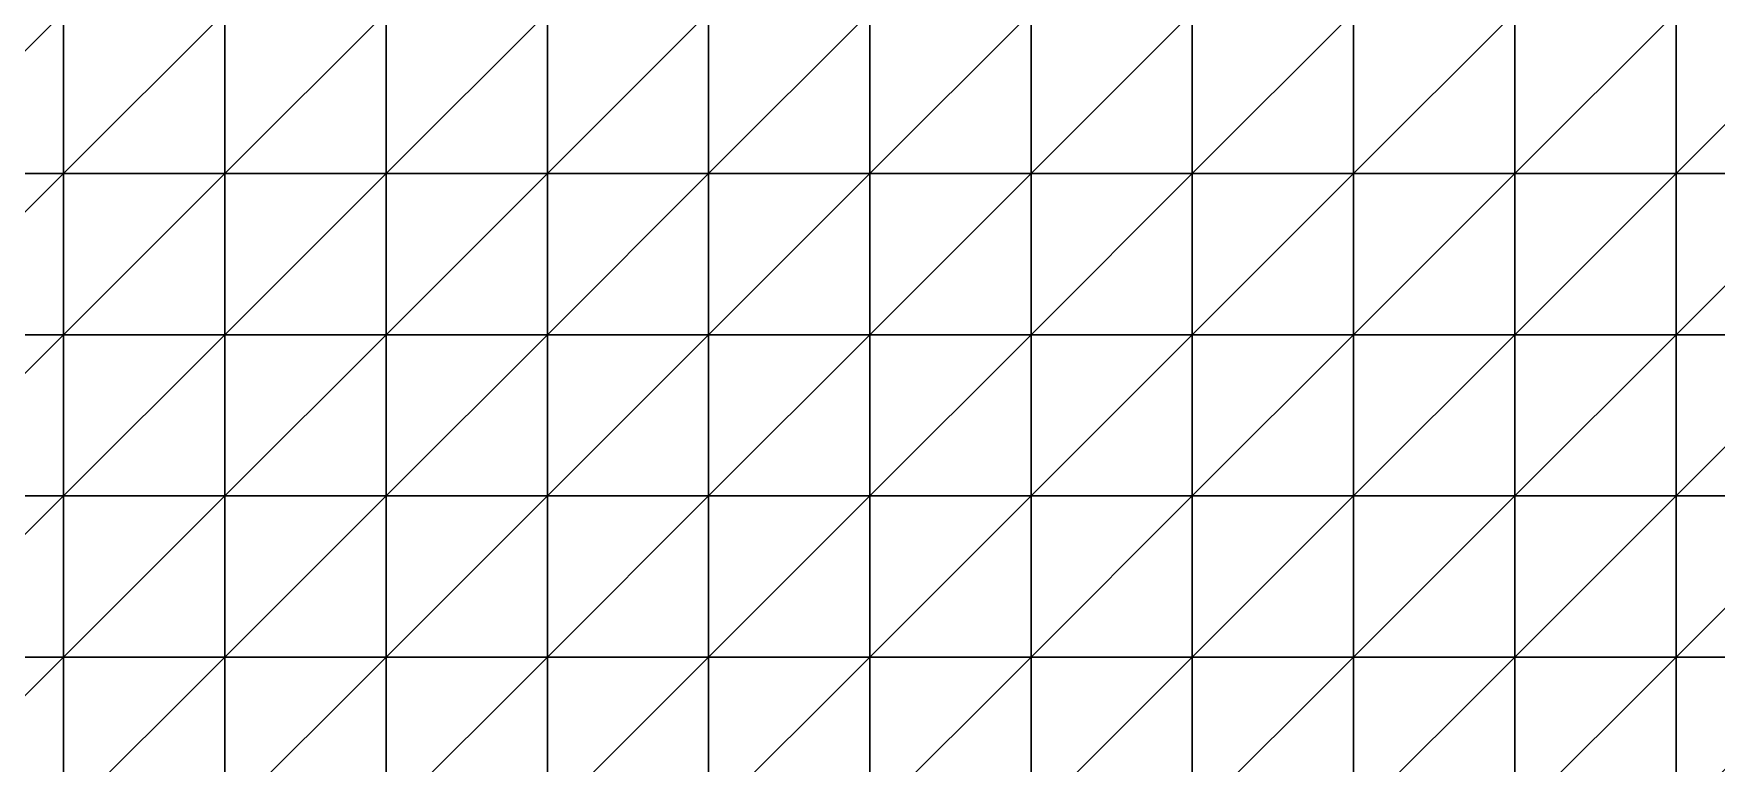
# Model space of a CAD drawing. Extents: x 292020 to 295740, y 4557680 to 4560040.
# Drawn here: x 294876.3 to 295085, y 4559206.8 to 4559297.4 of the extents above; entities that cross this region are included whole.
import ezdxf

# ---------------------------------------------------------------- set-up
doc = ezdxf.new("R2010")
doc.units = 0
doc.layers.add('RUN201_4_-_RUN201_NODOMAIN5_20X', color=7, linetype='CONTINUOUS')

msp = doc.modelspace()

# ---------------------------------------------------------------- linework, layer by layer
at = {"layer": 'RUN201_4_-_RUN201_NODOMAIN5_20X'}
for points in [[(294860, 4559300, 1800), (294860, 4559280, 1800), (294880, 4559300, 1800)], [(294880, 4559300, 1800), (294860, 4559280, 1800), (294880, 4559280, 1800)], [(294880, 4559300, 1880), (294860, 4559280, 1880), (294860, 4559300, 1880)], [(294880, 4559280, 1880), (294860, 4559280, 1880), (294880, 4559300, 1880)], [(294880, 4559300, 1800), (294880, 4559280, 1800), (294900, 4559300, 1800)], [(294900, 4559300, 1800), (294880, 4559280, 1800), (294900, 4559280, 1800)], [(294900, 4559300, 1880), (294880, 4559280, 1880), (294880, 4559300, 1880)], [(294900, 4559280, 1880), (294880, 4559280, 1880), (294900, 4559300, 1880)], [(294900, 4559300, 1800), (294900, 4559280, 1800), (294920, 4559300, 1800)], [(294920, 4559300, 1800), (294900, 4559280, 1800), (294920, 4559280, 1800)], [(294920, 4559300, 1880), (294900, 4559280, 1880), (294900, 4559300, 1880)], [(294920, 4559280, 1880), (294900, 4559280, 1880), (294920, 4559300, 1880)], [(294920, 4559300, 1800), (294920, 4559280, 1800), (294940, 4559300, 1800)], [(294940, 4559300, 1800), (294920, 4559280, 1800), (294940, 4559280, 1800)], [(294940, 4559300, 1880), (294920, 4559280, 1880), (294920, 4559300, 1880)], [(294940, 4559280, 1880), (294920, 4559280, 1880), (294940, 4559300, 1880)], [(294940, 4559300, 1800), (294940, 4559280, 1800), (294960, 4559300, 1800)], [(294960, 4559300, 1800), (294940, 4559280, 1800), (294960, 4559280, 1800)], [(294960, 4559300, 1880), (294940, 4559280, 1880), (294940, 4559300, 1880)], [(294960, 4559280, 1880), (294940, 4559280, 1880), (294960, 4559300, 1880)], [(294960, 4559300, 1800), (294960, 4559280, 1800), (294980, 4559300, 1800)], [(294980, 4559300, 1800), (294960, 4559280, 1800), (294980, 4559280, 1800)], [(294980, 4559300, 1880), (294960, 4559280, 1880), (294960, 4559300, 1880)], [(294980, 4559280, 1880), (294960, 4559280, 1880), (294980, 4559300, 1880)], [(294980, 4559300, 1800), (294980, 4559280, 1800), (295000, 4559300, 1800)], [(295000, 4559300, 1800), (294980, 4559280, 1800), (295000, 4559280, 1800)], [(295000, 4559300, 1880), (294980, 4559280, 1880), (294980, 4559300, 1880)], [(295000, 4559280, 1880), (294980, 4559280, 1880), (295000, 4559300, 1880)], [(295000, 4559300, 1800), (295000, 4559280, 1800), (295020, 4559300, 1800)], [(295020, 4559300, 1800), (295000, 4559280, 1800), (295020, 4559280, 1800)], [(295020, 4559300, 1900), (295000, 4559280, 1900), (295000, 4559300, 1900)], [(295020, 4559280, 1900), (295000, 4559280, 1900), (295020, 4559300, 1900)], [(295000, 4559300, 1880), (295000, 4559280, 1900), (295000, 4559280, 1880)], [(295000, 4559300, 1900), (295000, 4559280, 1900), (295000, 4559300, 1880)], [(295020, 4559300, 1800), (295020, 4559280, 1800), (295040, 4559300, 1800)], [(295040, 4559300, 1800), (295020, 4559280, 1800), (295040, 4559280, 1800)], [(295040, 4559300, 1900), (295020, 4559280, 1900), (295020, 4559300, 1900)], [(295040, 4559280, 1900), (295020, 4559280, 1900), (295040, 4559300, 1900)], [(295040, 4559300, 1800), (295040, 4559280, 1800), (295060, 4559300, 1800)], [(295060, 4559300, 1800), (295040, 4559280, 1800), (295060, 4559280, 1800)], [(295060, 4559300, 1900), (295040, 4559280, 1900), (295040, 4559300, 1900)], [(295060, 4559280, 1900), (295040, 4559280, 1900), (295060, 4559300, 1900)], [(295060, 4559280, 1800), (295060, 4559280, 1820), (295060, 4559300, 1800)], [(295060, 4559300, 1800), (295060, 4559280, 1820), (295060, 4559300, 1820)], [(295060, 4559300, 1820), (295060, 4559280, 1820), (295080, 4559300, 1820)], [(295080, 4559300, 1820), (295060, 4559280, 1820), (295080, 4559280, 1820)], [(295080, 4559300, 1920), (295060, 4559280, 1920), (295060, 4559300, 1920)], [(295080, 4559280, 1920), (295060, 4559280, 1920), (295080, 4559300, 1920)], [(295060, 4559300, 1900), (295060, 4559280, 1920), (295060, 4559280, 1900)], [(295060, 4559300, 1920), (295060, 4559280, 1920), (295060, 4559300, 1900)], [(295080, 4559300, 1820), (295080, 4559280, 1820), (295100, 4559300, 1820)], [(295100, 4559300, 1820), (295080, 4559280, 1820), (295100, 4559280, 1820)], [(295100, 4559300, 1920), (295080, 4559280, 1920), (295080, 4559300, 1920)], [(295100, 4559280, 1920), (295080, 4559280, 1920), (295100, 4559300, 1920)], [(294860, 4559280, 1800), (294860, 4559260, 1800), (294880, 4559280, 1800)], [(294880, 4559280, 1800), (294860, 4559260, 1800), (294880, 4559260, 1800)], [(294880, 4559280, 1880), (294860, 4559260, 1880), (294860, 4559280, 1880)], [(294880, 4559260, 1880), (294860, 4559260, 1880), (294880, 4559280, 1880)], [(294880, 4559280, 1800), (294880, 4559260, 1800), (294900, 4559280, 1800)], [(294900, 4559280, 1800), (294880, 4559260, 1800), (294900, 4559260, 1800)], [(294900, 4559280, 1880), (294880, 4559260, 1880), (294880, 4559280, 1880)], [(294900, 4559260, 1880), (294880, 4559260, 1880), (294900, 4559280, 1880)], [(294900, 4559280, 1780), (294900, 4559260, 1780), (294920, 4559280, 1780)], [(294920, 4559280, 1780), (294900, 4559260, 1780), (294920, 4559260, 1780)], [(294920, 4559280, 1780), (294900, 4559280, 1800), (294900, 4559280, 1780)], [(294920, 4559280, 1800), (294900, 4559280, 1800), (294920, 4559280, 1780)], [(294900, 4559280, 1780), (294900, 4559260, 1800), (294900, 4559260, 1780)], [(294900, 4559280, 1800), (294900, 4559260, 1800), (294900, 4559280, 1780)], [(294920, 4559280, 1880), (294900, 4559260, 1880), (294900, 4559280, 1880)], [(294920, 4559260, 1880), (294900, 4559260, 1880), (294920, 4559280, 1880)], [(294920, 4559280, 1780), (294920, 4559260, 1780), (294940, 4559280, 1780)], [(294940, 4559280, 1780), (294920, 4559260, 1780), (294940, 4559260, 1780)], [(294940, 4559280, 1780), (294920, 4559280, 1800), (294920, 4559280, 1780)], [(294940, 4559280, 1800), (294920, 4559280, 1800), (294940, 4559280, 1780)], [(294940, 4559280, 1880), (294920, 4559260, 1880), (294920, 4559280, 1880)], [(294940, 4559260, 1880), (294920, 4559260, 1880), (294940, 4559280, 1880)], [(294940, 4559280, 1780), (294940, 4559260, 1780), (294960, 4559280, 1780)], [(294960, 4559280, 1780), (294940, 4559260, 1780), (294960, 4559260, 1780)], [(294960, 4559280, 1780), (294940, 4559280, 1800), (294940, 4559280, 1780)], [(294960, 4559280, 1800), (294940, 4559280, 1800), (294960, 4559280, 1780)], [(294960, 4559280, 1880), (294940, 4559260, 1880), (294940, 4559280, 1880)], [(294960, 4559260, 1880), (294940, 4559260, 1880), (294960, 4559280, 1880)], [(294960, 4559280, 1780), (294960, 4559260, 1780), (294980, 4559280, 1780)], [(294980, 4559280, 1780), (294960, 4559260, 1780), (294980, 4559260, 1780)], [(294980, 4559280, 1780), (294960, 4559280, 1800), (294960, 4559280, 1780)], [(294980, 4559280, 1800), (294960, 4559280, 1800), (294980, 4559280, 1780)], [(294980, 4559280, 1880), (294960, 4559260, 1880), (294960, 4559280, 1880)], [(294980, 4559260, 1880), (294960, 4559260, 1880), (294980, 4559280, 1880)], [(294980, 4559280, 1780), (294980, 4559260, 1780), (295000, 4559280, 1780)], [(295000, 4559280, 1780), (294980, 4559260, 1780), (295000, 4559260, 1780)], [(295000, 4559280, 1780), (294980, 4559280, 1800), (294980, 4559280, 1780)], [(295000, 4559280, 1800), (294980, 4559280, 1800), (295000, 4559280, 1780)], [(295000, 4559280, 1880), (294980, 4559260, 1880), (294980, 4559280, 1880)], [(295000, 4559260, 1880), (294980, 4559260, 1880), (295000, 4559280, 1880)], [(295000, 4559280, 1780), (295000, 4559260, 1780), (295020, 4559280, 1780)], [(295020, 4559280, 1780), (295000, 4559260, 1780), (295020, 4559260, 1780)], [(295020, 4559280, 1780), (295000, 4559280, 1800), (295000, 4559280, 1780)], [(295020, 4559280, 1800), (295000, 4559280, 1800), (295020, 4559280, 1780)], [(295020, 4559280, 1900), (295000, 4559260, 1900), (295000, 4559280, 1900)], [(295020, 4559260, 1900), (295000, 4559260, 1900), (295020, 4559280, 1900)], [(295000, 4559280, 1880), (295000, 4559260, 1900), (295000, 4559260, 1880)], [(295000, 4559280, 1900), (295000, 4559260, 1900), (295000, 4559280, 1880)], [(295020, 4559280, 1780), (295020, 4559260, 1780), (295040, 4559280, 1780)], [(295040, 4559280, 1780), (295020, 4559260, 1780), (295040, 4559260, 1780)], [(295040, 4559280, 1780), (295020, 4559280, 1800), (295020, 4559280, 1780)], [(295040, 4559280, 1800), (295020, 4559280, 1800), (295040, 4559280, 1780)], [(295040, 4559280, 1900), (295020, 4559260, 1900), (295020, 4559280, 1900)], [(295040, 4559260, 1900), (295020, 4559260, 1900), (295040, 4559280, 1900)], [(295040, 4559260, 1780), (295040, 4559260, 1800), (295040, 4559280, 1780)], [(295040, 4559280, 1780), (295040, 4559260, 1800), (295040, 4559280, 1800)], [(295040, 4559280, 1800), (295040, 4559260, 1800), (295060, 4559280, 1800)], [(295060, 4559280, 1800), (295040, 4559260, 1800), (295060, 4559260, 1800)], [(295060, 4559280, 1920), (295040, 4559260, 1920), (295040, 4559280, 1920)], [(295060, 4559260, 1920), (295040, 4559260, 1920), (295060, 4559280, 1920)], [(295060, 4559280, 1900), (295040, 4559280, 1920), (295040, 4559280, 1900)], [(295060, 4559280, 1920), (295040, 4559280, 1920), (295060, 4559280, 1900)], [(295040, 4559280, 1900), (295040, 4559260, 1920), (295040, 4559260, 1900)], [(295040, 4559280, 1920), (295040, 4559260, 1920), (295040, 4559280, 1900)], [(295060, 4559280, 1800), (295060, 4559260, 1800), (295080, 4559280, 1800)], [(295080, 4559280, 1800), (295060, 4559260, 1800), (295080, 4559260, 1800)], [(295080, 4559280, 1800), (295060, 4559280, 1820), (295060, 4559280, 1800)], [(295080, 4559280, 1820), (295060, 4559280, 1820), (295080, 4559280, 1800)], [(295080, 4559280, 1920), (295060, 4559260, 1920), (295060, 4559280, 1920)], [(295080, 4559260, 1920), (295060, 4559260, 1920), (295080, 4559280, 1920)], [(295080, 4559280, 1800), (295080, 4559260, 1800), (295100, 4559280, 1800)], [(295100, 4559280, 1800), (295080, 4559260, 1800), (295100, 4559260, 1800)], [(295100, 4559280, 1800), (295080, 4559280, 1820), (295080, 4559280, 1800)], [(295100, 4559280, 1820), (295080, 4559280, 1820), (295100, 4559280, 1800)], [(295100, 4559280, 1920), (295080, 4559260, 1920), (295080, 4559280, 1920)], [(295100, 4559260, 1920), (295080, 4559260, 1920), (295100, 4559280, 1920)], [(294860, 4559260, 1800), (294860, 4559240, 1800), (294880, 4559260, 1800)], [(294880, 4559260, 1800), (294860, 4559240, 1800), (294880, 4559240, 1800)], [(294880, 4559260, 1880), (294860, 4559240, 1880), (294860, 4559260, 1880)], [(294880, 4559240, 1880), (294860, 4559240, 1880), (294880, 4559260, 1880)], [(294880, 4559260, 1800), (294880, 4559240, 1800), (294900, 4559260, 1800)], [(294900, 4559260, 1800), (294880, 4559240, 1800), (294900, 4559240, 1800)], [(294900, 4559260, 1880), (294880, 4559240, 1880), (294880, 4559260, 1880)], [(294900, 4559240, 1880), (294880, 4559240, 1880), (294900, 4559260, 1880)], [(294900, 4559260, 1780), (294900, 4559240, 1780), (294920, 4559260, 1780)], [(294920, 4559260, 1780), (294900, 4559240, 1780), (294920, 4559240, 1780)], [(294900, 4559260, 1780), (294900, 4559240, 1800), (294900, 4559240, 1780)], [(294900, 4559260, 1800), (294900, 4559240, 1800), (294900, 4559260, 1780)], [(294920, 4559260, 1880), (294900, 4559240, 1880), (294900, 4559260, 1880)], [(294920, 4559240, 1880), (294900, 4559240, 1880), (294920, 4559260, 1880)], [(294920, 4559260, 1780), (294920, 4559240, 1780), (294940, 4559260, 1780)], [(294940, 4559260, 1780), (294920, 4559240, 1780), (294940, 4559240, 1780)], [(294940, 4559260, 1880), (294920, 4559240, 1880), (294920, 4559260, 1880)], [(294940, 4559240, 1880), (294920, 4559240, 1880), (294940, 4559260, 1880)], [(294940, 4559260, 1780), (294940, 4559240, 1780), (294960, 4559260, 1780)], [(294960, 4559260, 1780), (294940, 4559240, 1780), (294960, 4559240, 1780)], [(294960, 4559260, 1880), (294940, 4559240, 1880), (294940, 4559260, 1880)], [(294960, 4559240, 1880), (294940, 4559240, 1880), (294960, 4559260, 1880)], [(294960, 4559260, 1780), (294960, 4559240, 1780), (294980, 4559260, 1780)], [(294980, 4559260, 1780), (294960, 4559240, 1780), (294980, 4559240, 1780)], [(294980, 4559260, 1880), (294960, 4559240, 1880), (294960, 4559260, 1880)], [(294980, 4559240, 1880), (294960, 4559240, 1880), (294980, 4559260, 1880)], [(294980, 4559240, 1780), (294980, 4559240, 1800), (294980, 4559260, 1780)], [(294980, 4559260, 1780), (294980, 4559240, 1800), (294980, 4559260, 1800)], [(294980, 4559260, 1780), (294980, 4559260, 1800), (295000, 4559260, 1780)], [(295000, 4559260, 1780), (294980, 4559260, 1800), (295000, 4559260, 1800)], [(294980, 4559260, 1800), (294980, 4559240, 1800), (295000, 4559260, 1800)], [(295000, 4559260, 1800), (294980, 4559240, 1800), (295000, 4559240, 1800)], [(295000, 4559260, 1900), (294980, 4559240, 1900), (294980, 4559260, 1900)], [(295000, 4559240, 1900), (294980, 4559240, 1900), (295000, 4559260, 1900)], [(295000, 4559260, 1880), (294980, 4559260, 1900), (294980, 4559260, 1880)], [(295000, 4559260, 1900), (294980, 4559260, 1900), (295000, 4559260, 1880)], [(294980, 4559260, 1880), (294980, 4559240, 1900), (294980, 4559240, 1880)], [(294980, 4559260, 1900), (294980, 4559240, 1900), (294980, 4559260, 1880)], [(295000, 4559260, 1780), (295000, 4559260, 1800), (295020, 4559260, 1780)], [(295020, 4559260, 1780), (295000, 4559260, 1800), (295020, 4559260, 1800)], [(295000, 4559260, 1800), (295000, 4559240, 1800), (295020, 4559260, 1800)], [(295020, 4559260, 1800), (295000, 4559240, 1800), (295020, 4559240, 1800)], [(295020, 4559260, 1900), (295000, 4559240, 1900), (295000, 4559260, 1900)], [(295020, 4559240, 1900), (295000, 4559240, 1900), (295020, 4559260, 1900)], [(295020, 4559260, 1780), (295020, 4559260, 1800), (295040, 4559260, 1780)], [(295040, 4559260, 1780), (295020, 4559260, 1800), (295040, 4559260, 1800)], [(295020, 4559260, 1800), (295020, 4559240, 1800), (295040, 4559260, 1800)], [(295040, 4559260, 1800), (295020, 4559240, 1800), (295040, 4559240, 1800)], [(295040, 4559260, 1900), (295020, 4559240, 1900), (295020, 4559260, 1900)], [(295040, 4559240, 1900), (295020, 4559240, 1900), (295040, 4559260, 1900)], [(295040, 4559260, 1800), (295040, 4559240, 1800), (295060, 4559260, 1800)], [(295060, 4559260, 1800), (295040, 4559240, 1800), (295060, 4559240, 1800)], [(295060, 4559260, 1920), (295040, 4559240, 1920), (295040, 4559260, 1920)], [(295060, 4559240, 1920), (295040, 4559240, 1920), (295060, 4559260, 1920)], [(295040, 4559260, 1900), (295040, 4559240, 1920), (295040, 4559240, 1900)], [(295040, 4559260, 1920), (295040, 4559240, 1920), (295040, 4559260, 1900)], [(295060, 4559240, 1800), (295060, 4559240, 1820), (295060, 4559260, 1800)], [(295060, 4559260, 1800), (295060, 4559240, 1820), (295060, 4559260, 1820)], [(295060, 4559260, 1800), (295060, 4559260, 1820), (295080, 4559260, 1800)], [(295080, 4559260, 1800), (295060, 4559260, 1820), (295080, 4559260, 1820)], [(295060, 4559260, 1820), (295060, 4559240, 1820), (295080, 4559260, 1820)], [(295080, 4559260, 1820), (295060, 4559240, 1820), (295080, 4559240, 1820)], [(295080, 4559260, 1920), (295060, 4559240, 1920), (295060, 4559260, 1920)], [(295080, 4559240, 1920), (295060, 4559240, 1920), (295080, 4559260, 1920)], [(295080, 4559260, 1800), (295080, 4559260, 1820), (295100, 4559260, 1800)], [(295100, 4559260, 1800), (295080, 4559260, 1820), (295100, 4559260, 1820)], [(295080, 4559260, 1820), (295080, 4559240, 1820), (295100, 4559260, 1820)], [(295100, 4559260, 1820), (295080, 4559240, 1820), (295100, 4559240, 1820)], [(295100, 4559260, 1920), (295080, 4559240, 1920), (295080, 4559260, 1920)], [(295100, 4559240, 1920), (295080, 4559240, 1920), (295100, 4559260, 1920)], [(294860, 4559240, 1800), (294860, 4559220, 1800), (294880, 4559240, 1800)], [(294880, 4559240, 1800), (294860, 4559220, 1800), (294880, 4559220, 1800)], [(294880, 4559240, 1880), (294860, 4559220, 1880), (294860, 4559240, 1880)], [(294880, 4559220, 1880), (294860, 4559220, 1880), (294880, 4559240, 1880)], [(294880, 4559240, 1800), (294880, 4559220, 1800), (294900, 4559240, 1800)], [(294900, 4559240, 1800), (294880, 4559220, 1800), (294900, 4559220, 1800)], [(294900, 4559240, 1880), (294880, 4559220, 1880), (294880, 4559240, 1880)], [(294900, 4559220, 1880), (294880, 4559220, 1880), (294900, 4559240, 1880)], [(294900, 4559240, 1780), (294900, 4559240, 1800), (294920, 4559240, 1780)], [(294920, 4559240, 1780), (294900, 4559240, 1800), (294920, 4559240, 1800)], [(294900, 4559240, 1800), (294900, 4559220, 1800), (294920, 4559240, 1800)], [(294920, 4559240, 1800), (294900, 4559220, 1800), (294920, 4559220, 1800)], [(294920, 4559240, 1880), (294900, 4559220, 1880), (294900, 4559240, 1880)], [(294920, 4559220, 1880), (294900, 4559220, 1880), (294920, 4559240, 1880)], [(294920, 4559240, 1780), (294920, 4559240, 1800), (294940, 4559240, 1780)], [(294940, 4559240, 1780), (294920, 4559240, 1800), (294940, 4559240, 1800)], [(294920, 4559240, 1800), (294920, 4559220, 1800), (294940, 4559240, 1800)], [(294940, 4559240, 1800), (294920, 4559220, 1800), (294940, 4559220, 1800)], [(294940, 4559240, 1880), (294920, 4559220, 1880), (294920, 4559240, 1880)], [(294940, 4559220, 1880), (294920, 4559220, 1880), (294940, 4559240, 1880)], [(294940, 4559240, 1780), (294940, 4559240, 1800), (294960, 4559240, 1780)], [(294960, 4559240, 1780), (294940, 4559240, 1800), (294960, 4559240, 1800)], [(294940, 4559240, 1800), (294940, 4559220, 1800), (294960, 4559240, 1800)], [(294960, 4559240, 1800), (294940, 4559220, 1800), (294960, 4559220, 1800)], [(294960, 4559240, 1880), (294940, 4559220, 1880), (294940, 4559240, 1880)], [(294960, 4559220, 1880), (294940, 4559220, 1880), (294960, 4559240, 1880)], [(294960, 4559240, 1780), (294960, 4559240, 1800), (294980, 4559240, 1780)], [(294980, 4559240, 1780), (294960, 4559240, 1800), (294980, 4559240, 1800)], [(294960, 4559240, 1800), (294960, 4559220, 1800), (294980, 4559240, 1800)], [(294980, 4559240, 1800), (294960, 4559220, 1800), (294980, 4559220, 1800)], [(294980, 4559240, 1880), (294960, 4559220, 1880), (294960, 4559240, 1880)], [(294980, 4559220, 1880), (294960, 4559220, 1880), (294980, 4559240, 1880)], [(294980, 4559240, 1780), (294980, 4559220, 1780), (295000, 4559240, 1780)], [(295000, 4559240, 1780), (294980, 4559220, 1780), (295000, 4559220, 1780)], [(295000, 4559240, 1780), (294980, 4559240, 1800), (294980, 4559240, 1780)], [(295000, 4559240, 1800), (294980, 4559240, 1800), (295000, 4559240, 1780)], [(294980, 4559240, 1780), (294980, 4559220, 1800), (294980, 4559220, 1780)], [(294980, 4559240, 1800), (294980, 4559220, 1800), (294980, 4559240, 1780)], [(295000, 4559240, 1900), (294980, 4559220, 1900), (294980, 4559240, 1900)], [(295000, 4559220, 1900), (294980, 4559220, 1900), (295000, 4559240, 1900)], [(294980, 4559240, 1880), (294980, 4559220, 1900), (294980, 4559220, 1880)], [(294980, 4559240, 1900), (294980, 4559220, 1900), (294980, 4559240, 1880)], [(295000, 4559220, 1780), (295000, 4559220, 1800), (295000, 4559240, 1780)], [(295000, 4559240, 1780), (295000, 4559220, 1800), (295000, 4559240, 1800)], [(295000, 4559240, 1800), (295000, 4559220, 1800), (295020, 4559240, 1800)], [(295020, 4559240, 1800), (295000, 4559220, 1800), (295020, 4559220, 1800)], [(295020, 4559240, 1900), (295000, 4559220, 1900), (295000, 4559240, 1900)], [(295020, 4559220, 1900), (295000, 4559220, 1900), (295020, 4559240, 1900)], [(295020, 4559240, 1800), (295020, 4559220, 1800), (295040, 4559240, 1800)], [(295040, 4559240, 1800), (295020, 4559220, 1800), (295040, 4559220, 1800)], [(295040, 4559240, 1900), (295020, 4559220, 1900), (295020, 4559240, 1900)], [(295040, 4559220, 1900), (295020, 4559220, 1900), (295040, 4559240, 1900)], [(295040, 4559220, 1800), (295040, 4559220, 1820), (295040, 4559240, 1800)], [(295040, 4559240, 1800), (295040, 4559220, 1820), (295040, 4559240, 1820)], [(295040, 4559240, 1800), (295040, 4559240, 1820), (295060, 4559240, 1800)], [(295060, 4559240, 1800), (295040, 4559240, 1820), (295060, 4559240, 1820)], [(295040, 4559240, 1820), (295040, 4559220, 1820), (295060, 4559240, 1820)], [(295060, 4559240, 1820), (295040, 4559220, 1820), (295060, 4559220, 1820)], [(295060, 4559240, 1920), (295040, 4559220, 1920), (295040, 4559240, 1920)], [(295060, 4559220, 1920), (295040, 4559220, 1920), (295060, 4559240, 1920)], [(295040, 4559240, 1900), (295040, 4559220, 1920), (295040, 4559220, 1900)], [(295040, 4559240, 1920), (295040, 4559220, 1920), (295040, 4559240, 1900)], [(295060, 4559240, 1820), (295060, 4559220, 1820), (295080, 4559240, 1820)], [(295080, 4559240, 1820), (295060, 4559220, 1820), (295080, 4559220, 1820)], [(295080, 4559240, 1920), (295060, 4559220, 1920), (295060, 4559240, 1920)], [(295080, 4559220, 1920), (295060, 4559220, 1920), (295080, 4559240, 1920)], [(295080, 4559240, 1820), (295080, 4559220, 1820), (295100, 4559240, 1820)], [(295100, 4559240, 1820), (295080, 4559220, 1820), (295100, 4559220, 1820)], [(295100, 4559240, 1920), (295080, 4559220, 1920), (295080, 4559240, 1920)], [(295100, 4559220, 1920), (295080, 4559220, 1920), (295100, 4559240, 1920)], [(294860, 4559220, 1800), (294860, 4559200, 1800), (294880, 4559220, 1800)], [(294880, 4559220, 1800), (294860, 4559200, 1800), (294880, 4559200, 1800)], [(294880, 4559220, 1880), (294860, 4559200, 1880), (294860, 4559220, 1880)], [(294880, 4559200, 1880), (294860, 4559200, 1880), (294880, 4559220, 1880)], [(294880, 4559220, 1800), (294880, 4559200, 1800), (294900, 4559220, 1800)], [(294900, 4559220, 1800), (294880, 4559200, 1800), (294900, 4559200, 1800)], [(294900, 4559220, 1880), (294880, 4559200, 1880), (294880, 4559220, 1880)], [(294900, 4559200, 1880), (294880, 4559200, 1880), (294900, 4559220, 1880)], [(294900, 4559220, 1800), (294900, 4559200, 1800), (294920, 4559220, 1800)], [(294920, 4559220, 1800), (294900, 4559200, 1800), (294920, 4559200, 1800)], [(294920, 4559220, 1880), (294900, 4559200, 1880), (294900, 4559220, 1880)], [(294920, 4559200, 1880), (294900, 4559200, 1880), (294920, 4559220, 1880)], [(294920, 4559220, 1800), (294920, 4559200, 1800), (294940, 4559220, 1800)], [(294940, 4559220, 1800), (294920, 4559200, 1800), (294940, 4559200, 1800)], [(294940, 4559220, 1880), (294920, 4559200, 1880), (294920, 4559220, 1880)], [(294940, 4559200, 1880), (294920, 4559200, 1880), (294940, 4559220, 1880)], [(294940, 4559220, 1800), (294940, 4559200, 1800), (294960, 4559220, 1800)], [(294960, 4559220, 1800), (294940, 4559200, 1800), (294960, 4559200, 1800)], [(294960, 4559220, 1880), (294940, 4559200, 1880), (294940, 4559220, 1880)], [(294960, 4559200, 1880), (294940, 4559200, 1880), (294960, 4559220, 1880)], [(294960, 4559220, 1800), (294960, 4559200, 1800), (294980, 4559220, 1800)], [(294980, 4559220, 1800), (294960, 4559200, 1800), (294980, 4559200, 1800)], [(294980, 4559220, 1880), (294960, 4559200, 1880), (294960, 4559220, 1880)], [(294980, 4559200, 1880), (294960, 4559200, 1880), (294980, 4559220, 1880)], [(294980, 4559220, 1780), (294980, 4559220, 1800), (295000, 4559220, 1780)], [(295000, 4559220, 1780), (294980, 4559220, 1800), (295000, 4559220, 1800)], [(294980, 4559220, 1800), (294980, 4559200, 1800), (295000, 4559220, 1800)], [(295000, 4559220, 1800), (294980, 4559200, 1800), (295000, 4559200, 1800)], [(295000, 4559220, 1900), (294980, 4559200, 1900), (294980, 4559220, 1900)], [(295000, 4559200, 1900), (294980, 4559200, 1900), (295000, 4559220, 1900)], [(294980, 4559220, 1880), (294980, 4559200, 1900), (294980, 4559200, 1880)], [(294980, 4559220, 1900), (294980, 4559200, 1900), (294980, 4559220, 1880)], [(295000, 4559220, 1800), (295000, 4559200, 1800), (295020, 4559220, 1800)], [(295020, 4559220, 1800), (295000, 4559200, 1800), (295020, 4559200, 1800)], [(295020, 4559220, 1900), (295000, 4559200, 1900), (295000, 4559220, 1900)], [(295020, 4559200, 1900), (295000, 4559200, 1900), (295020, 4559220, 1900)], [(295020, 4559220, 1800), (295020, 4559200, 1800), (295040, 4559220, 1800)], [(295040, 4559220, 1800), (295020, 4559200, 1800), (295040, 4559200, 1800)], [(295040, 4559220, 1900), (295020, 4559200, 1900), (295020, 4559220, 1900)], [(295040, 4559200, 1900), (295020, 4559200, 1900), (295040, 4559220, 1900)], [(295040, 4559220, 1800), (295040, 4559200, 1800), (295060, 4559220, 1800)], [(295060, 4559220, 1800), (295040, 4559200, 1800), (295060, 4559200, 1800)], [(295060, 4559220, 1800), (295040, 4559220, 1820), (295040, 4559220, 1800)], [(295060, 4559220, 1820), (295040, 4559220, 1820), (295060, 4559220, 1800)], [(295060, 4559220, 1920), (295040, 4559200, 1920), (295040, 4559220, 1920)], [(295060, 4559200, 1920), (295040, 4559200, 1920), (295060, 4559220, 1920)], [(295040, 4559220, 1900), (295040, 4559200, 1920), (295040, 4559200, 1900)], [(295040, 4559220, 1920), (295040, 4559200, 1920), (295040, 4559220, 1900)], [(295060, 4559200, 1800), (295060, 4559200, 1820), (295060, 4559220, 1800)], [(295060, 4559220, 1800), (295060, 4559200, 1820), (295060, 4559220, 1820)], [(295060, 4559220, 1820), (295060, 4559200, 1820), (295080, 4559220, 1820)], [(295080, 4559220, 1820), (295060, 4559200, 1820), (295080, 4559200, 1820)], [(295080, 4559220, 1920), (295060, 4559200, 1920), (295060, 4559220, 1920)], [(295080, 4559200, 1920), (295060, 4559200, 1920), (295080, 4559220, 1920)], [(295080, 4559220, 1820), (295080, 4559200, 1820), (295100, 4559220, 1820)], [(295100, 4559220, 1820), (295080, 4559200, 1820), (295100, 4559200, 1820)], [(295100, 4559220, 1920), (295080, 4559200, 1920), (295080, 4559220, 1920)], [(295100, 4559200, 1920), (295080, 4559200, 1920), (295100, 4559220, 1920)]]:
    msp.add_3dface(points, dxfattribs=at)

doc.saveas('drawing.dxf')
